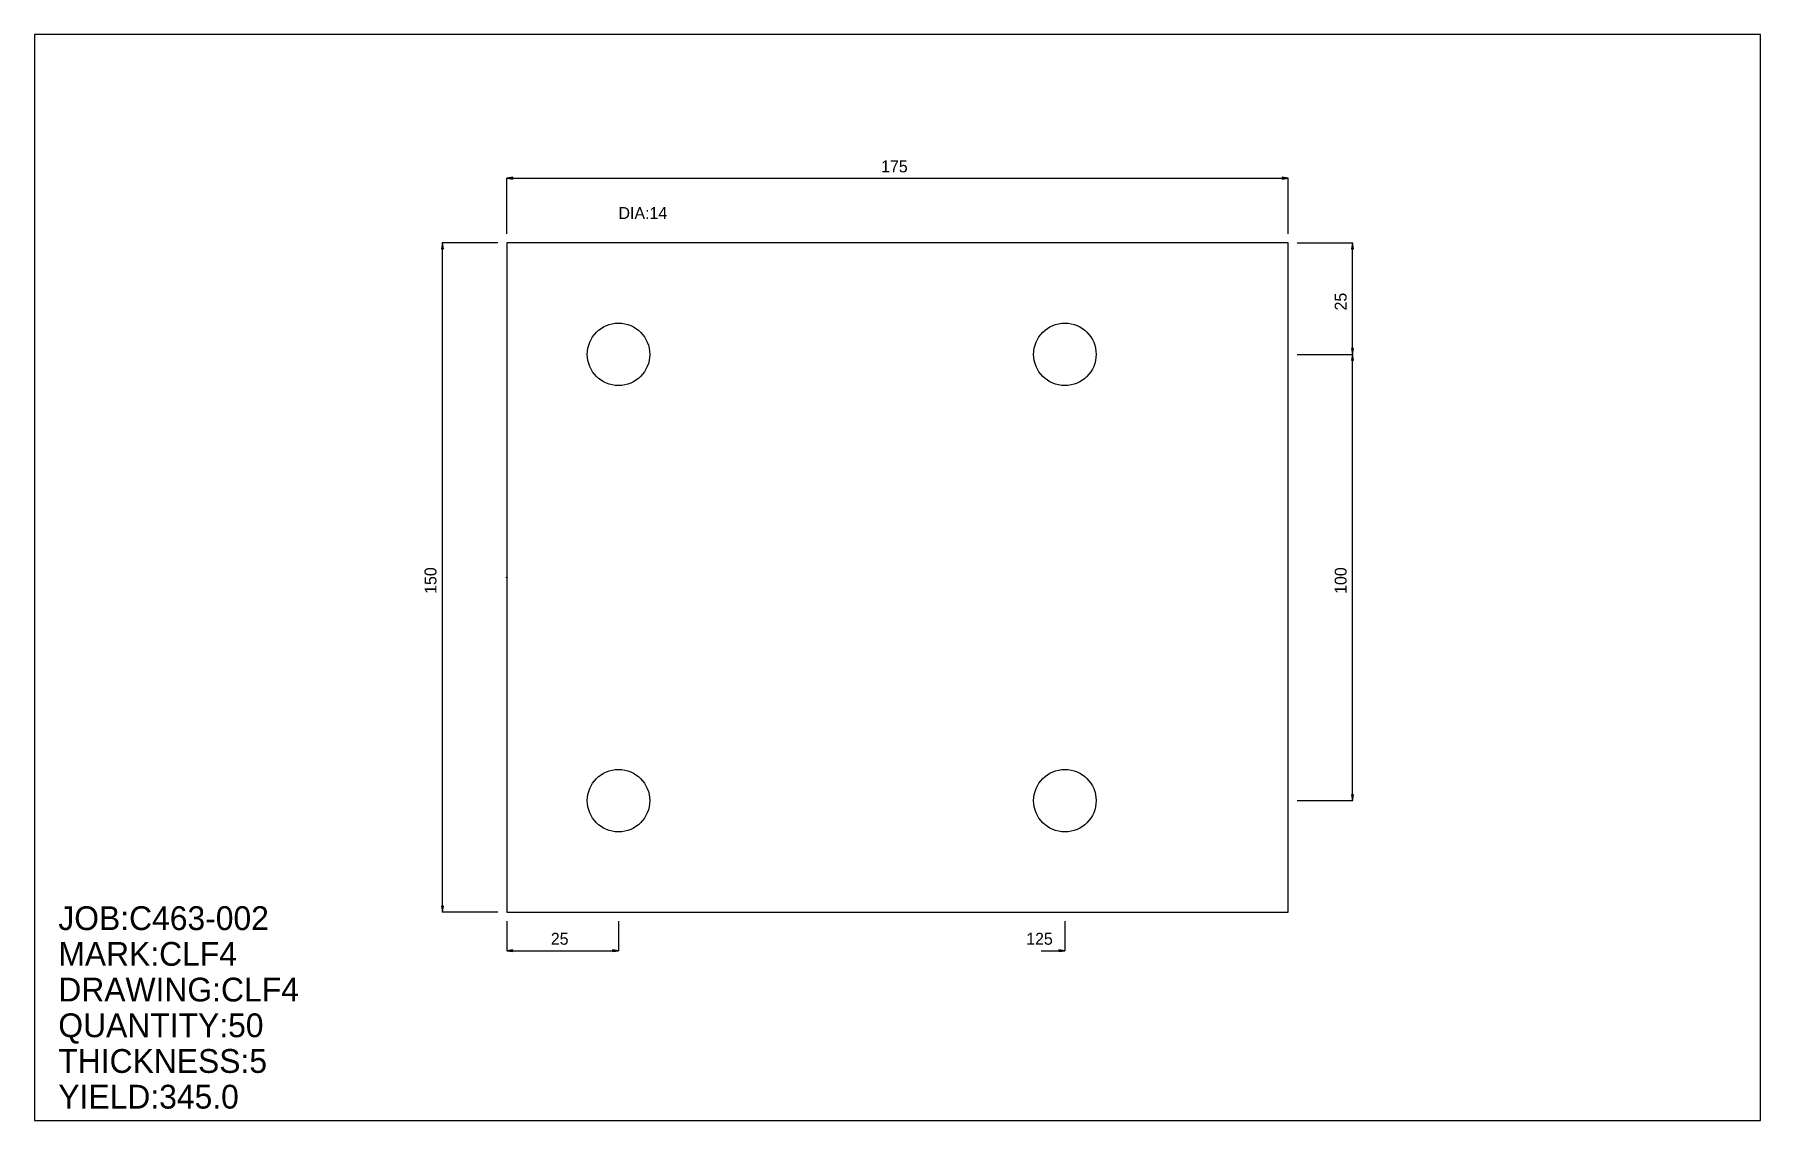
# Model space of a CAD drawing. Extents: x 0 to 387, y 0 to 243.
import ezdxf

# ---------------------------------------------------------------- set-up
doc = ezdxf.new("R2010")
doc.units = 0
doc.header["$LTSCALE"] = 0.125
for name, color, linetype in [('2', 7, 'CONTINUOUS'), ('3', 1, 'CONTINUOUS'), ('4', 1, 'CONTINUOUS'), ('5', 7, 'CONTINUOUS'), ('6', 4, 'CONTINUOUS')]:
    doc.layers.add(name, color=color, linetype=linetype)

# ---------------------------------------------------------------- blocks, each defined once
blk = doc.blocks.new('ARROW')
at = {"layer": '2', "linetype": 'CONTINUOUS'}
for p, q in [((0, 0), (-1, 0.166667)), ((-1, 0.166667), (-1, -0.166667)), ((-1, -0.166667), (0, 0))]:
    blk.add_line(p, q, dxfattribs=at)
blk = doc.blocks.new('PLATE')
at = {"layer": '3', "linetype": 'CONTINUOUS'}
for p, q in [((0, 0), (0, -150)), ((175, 0), (0, 0)), ((175, -150), (175, 0)), ((0, -150), (175, -150))]:
    blk.add_line(p, q, dxfattribs=at)
at = {"layer": '4', "linetype": 'CONTINUOUS'}
for centre in [(25, -25), (125, -25), (25, -125), (125, -125)]:
    blk.add_circle(centre, 7, dxfattribs=at)
at = {"layer": '5', "linetype": 'CONTINUOUS'}
for p, q in [((-0.1, -75), (0.1, -75)), ((0, -75.099998), (0, -74.900002))]:
    blk.add_line(p, q, dxfattribs=at)
blk.add_circle((0, -75), 0.1, dxfattribs=at)
at = {"layer": '6', "linetype": 'CONTINUOUS'}
for p, q in [((0, 2), (0, 14.500001)), ((0, 14.450001), (175, 14.450001)), ((175, 2), (175, 14.500001)), ((-1.999989, 0), (-14.49999, 0.000001)), ((-14.450001, -150), (-14.449989, 0.000001)), ((177, 0), (189.5, -0.000001)), ((189.45, -25), (189.45, -0.000001)), ((177, -25), (189.5, -25)), ((177, -25), (189.5, -25)), ((189.45, -125), (189.45, -25)), ((177, -125), (189.5, -125)), ((-2, -150), (-14.500001, -150)), ((0, -152), (0, -158.66667)), ((25, -152), (25, -158.66667)), ((125, -152), (125, -158.66667)), ((0, -158.61667), (25, -158.61667)), ((119.66666, -158.61667), (125, -158.61667))]:
    blk.add_line(p, q, dxfattribs=at)
at = {"layer": '6', "xscale": 1.333333, "yscale": 1.333333, "zscale": 1.333333}
for p, rotation in [((0, 14.450001), 180), ((-14.449989, 0.000001), 90), ((189.45, -0.000001), 90), ((189.45, -25), 270), ((189.45, -25), 90), ((189.45, -125), 270), ((-14.450001, -150), 270), ((0, -158.61667), 180)]:
    blk.add_blockref('ARROW', p, dxfattribs=dict(at, rotation=rotation))
for p in [(175, 14.450001), (25, -158.61667), (125, -158.61667)]:
    blk.add_blockref('ARROW', p, dxfattribs=at)
at = {"layer": '5'}
blk.add_text('ZERO', height=0.015, dxfattribs=at).set_placement((0, -75))
at = {"layer": '6'}
for s, p in [('175', (83.833336, 15.783334)), ('DIA:14', (25, 5.333333)), ('25', (9.833334, -157.28334)), ('125', (116.33334, -157.28334))]:
    blk.add_text(s, height=2.667, dxfattribs=at).set_placement(p)
for s, p in [('25', (188.11667, -15.166666)), ('150', (-15.783329, -78.666664)), ('100', (188.11667, -78.666664))]:
    blk.add_text(s, height=2.667, rotation=90, dxfattribs=at).set_placement(p)

msp = doc.modelspace()

# ---------------------------------------------------------------- linework, layer by layer
at = {"layer": '5', "linetype": 'CONTINUOUS'}
for p, q in [((386.66672, 243.33334), (0, 243.33334)), ((0, 243.33334), (0, 0)), ((386.66672, 0), (386.66672, 243.33334)), ((0, 0), (386.66672, 0))]:
    msp.add_line(p, q, dxfattribs=at)

# ---------------------------------------------------------------- block references
at = {"layer": '2'}
msp.add_blockref('PLATE', (105.83336, 196.66667), dxfattribs=at)

# ---------------------------------------------------------------- texts
at = {"layer": '5'}
for s, p in [('JOB:C463-002', (5.333333, 42.666664)), ('MARK:CLF4', (5.333333, 34.666664)), ('DRAWING:CLF4', (5.333333, 26.666666)), ('QUANTITY:50', (5.333333, 18.666666)), ('THICKNESS:5', (5.333333, 10.666666)), ('YIELD:345.0', (5.333333, 2.666667))]:
    msp.add_text(s, height=5.333, dxfattribs=at).set_placement(p)

doc.saveas('drawing.dxf')
